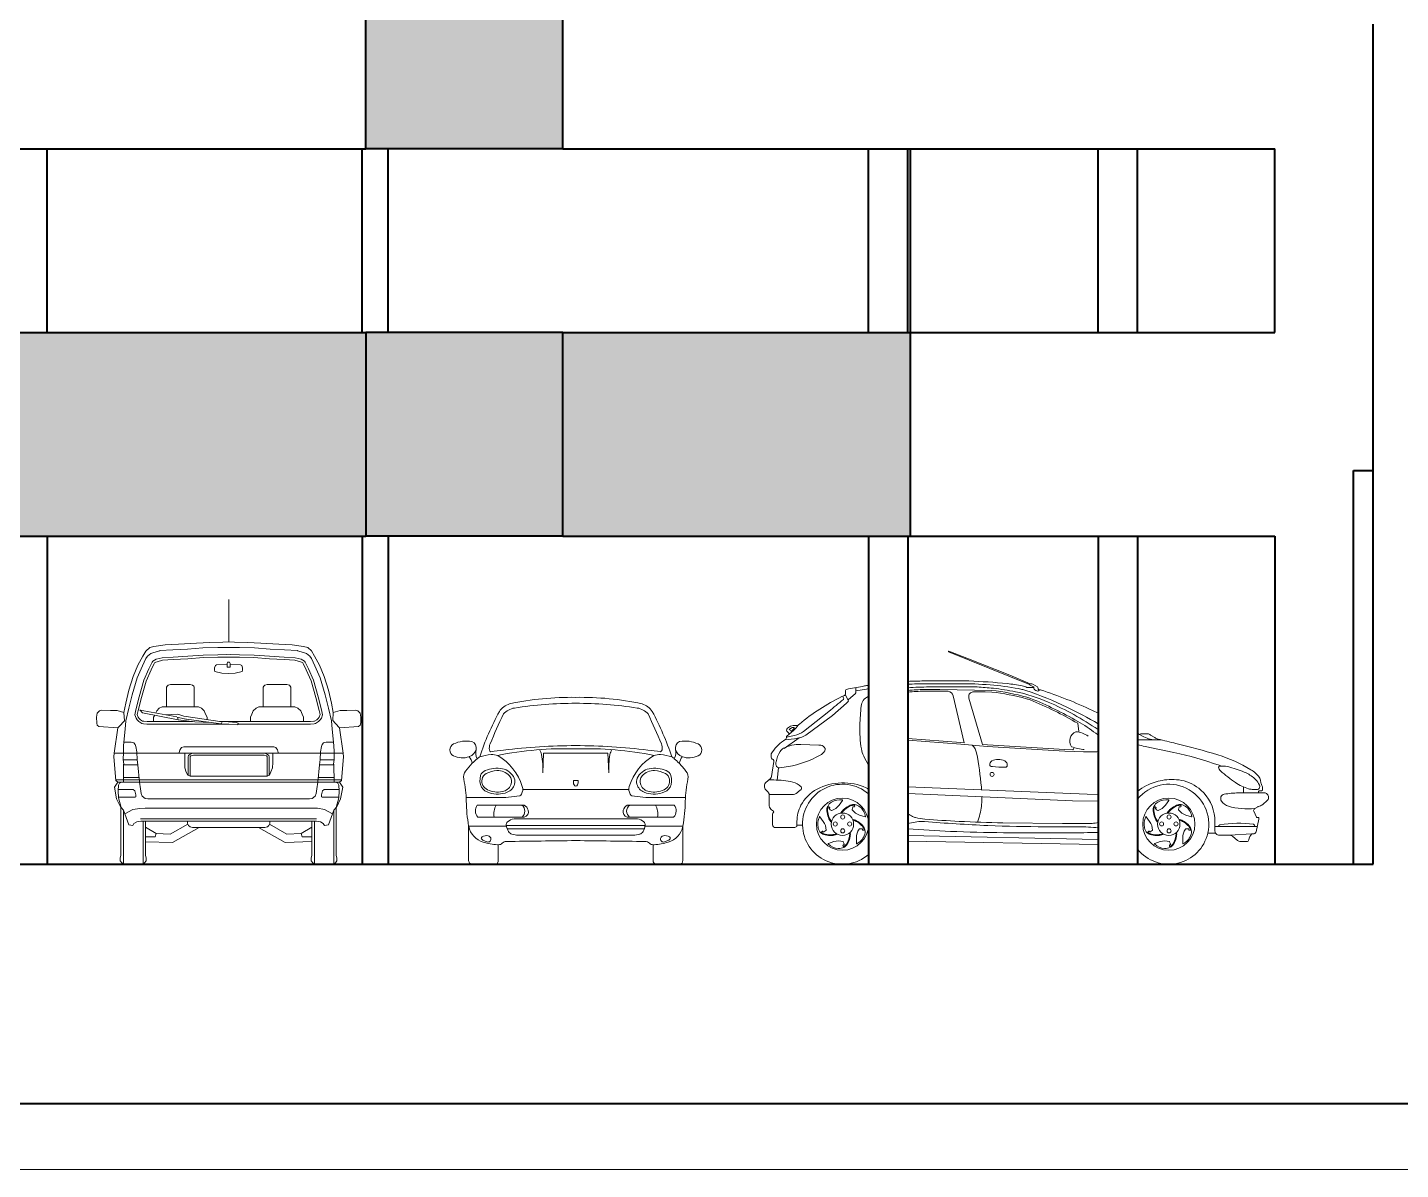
# Model space of a CAD drawing. Header units: millimetres. Extents: x 13204 to 24802, y 21209 to 40694.
# Drawn here: x 19219 to 20265, y 24804 to 25674 of the extents above; entities that cross this region are included whole.
import ezdxf

# ---------------------------------------------------------------- set-up
doc = ezdxf.new("R2010")
doc.units = ezdxf.units.MM
for name, color, linetype, lineweight in [('Layout', 6, 'Continuous', 15), ('Meia Parede', 11, 'Continuous', 40), ('Paredes', 1, 'Continuous', 40), ('PISO', 5, 'Continuous', 5), ('TEXTO', 4, 'Continuous', 5), ('Veiculos e pessoas', 245, 'Continuous', 0)]:
    doc.layers.add(name, color=color, linetype=linetype, lineweight=lineweight)

# ---------------------------------------------------------------- blocks, each defined once
blk = doc.blocks.new('Van_f')
at = {"layer": 'Veiculos e pessoas', "color": 8}
for p, q in [((1007, 1693), (1007, 2016)), ((349, 1152), (330, 1175)), ((332, 1173), (612, 1124)), ((623, 1101), (349, 1152)), ((619, 1143), (528, 1137)), ((616, 1120), (623, 1101)), ((665, 1129), (619, 1143)), ((684, 1105), (623, 1118)), ((674, 1105), (672, 1105)), ((873, 1079), (686, 1105)), ((968, 1068), (873, 1079)), ((956, 1084), (949, 1070)), ((165, 569), (280, 569)), ((1848, 569), (1734, 569)), ((166, 511), (294, 511)), ((188, 433), (186, 433)), ((204, 413), (188, 433)), ((1847, 511), (1719, 511)), ((1809, 413), (1825, 433)), ((1825, 433), (1827, 433)), ((246, 301), (204, 413)), ((373, 171), (373, 328)), ((1641, 172), (1641, 328)), ((1767, 301), (1809, 413)), ((276, 295), (246, 301)), ((730, 279), (781, 279)), ((1283, 279), (1233, 279)), ((1737, 295), (1767, 301))]:
    blk.add_line(p, q, dxfattribs=at)
at = {"layer": 'Veiculos e pessoas'}
blk.add_lwpolyline([(213, 2), (193, 11), (181, 27), (181, 45), (186, 68), (186, 433), (186, 433), (153, 499), (136, 587), (163, 624), (147, 637), (131, 819), (135, 845), (163, 1038), (17, 1050), (5, 1059), (1, 1075), (0, 1121), (4, 1150), (22, 1169), (38, 1173), (107, 1172), (157, 1170), (209, 1157), (222, 1226), (246, 1326), (279, 1429), (314, 1516), (353, 1585), (375, 1624), (405, 1650), (436, 1659), (523, 1672), (625, 1677), (762, 1684), (864, 1689), (962, 1692), (1007, 1693), (1051, 1692), (1149, 1689), (1252, 1684), (1388, 1677), (1490, 1672), (1577, 1659), (1609, 1650), (1638, 1625), (1661, 1585), (1699, 1516), (1734, 1429), (1767, 1326), (1791, 1226), (1804, 1157), (1856, 1170), (1907, 1172), (1975, 1174), (1991, 1169), (2009, 1150), (2013, 1121), (2013, 1076), (2008, 1059), (1996, 1050), (1850, 1038), (1878, 845), (1882, 819), (1867, 637), (1850, 624), (1877, 587), (1860, 499), (1828, 433), (1827, 433), (1827, 68), (1832, 45), (1832, 27), (1821, 11), (1801, 2), (1667, 2), (1647, 11), (1636, 27), (1636, 45), (1641, 68), (1641, 172), (1436, 165), (1233, 279), (1007, 279), (781, 279), (578, 165), (373, 171), (373, 68), (378, 45), (378, 27), (366, 11), (346, 2)], close=True, dxfattribs=at)
at = {"layer": 'Veiculos e pessoas', "color": 8}
for points in [[(204, 624), (205, 759), (207, 761), (202, 797), (204, 852), (204, 856), (206, 905), (218, 1028), (224, 1092), (245, 1188), (271, 1290), (309, 1421), (349, 1512), (376, 1567), (389, 1586), (414, 1604), (437, 1613), (482, 1626), (482, 1628), (580, 1633), (692, 1639), (810, 1648), (924, 1651), (1020, 1652)], [(1007, 1068), (384, 1068), (357, 1070), (357, 1070), (345, 1072), (322, 1086), (310, 1099), (301, 1113), (291, 1138), (299, 1175), (325, 1275), (361, 1402), (399, 1489), (423, 1538), (429, 1546), (442, 1555), (455, 1561), (500, 1573), (583, 1578), (695, 1584), (813, 1592), (925, 1595), (1020, 1597)], [(732, 1087), (385, 1087), (359, 1089), (351, 1090), (334, 1100), (325, 1111), (317, 1121), (310, 1140), (317, 1170), (343, 1271), (379, 1395), (416, 1481), (439, 1529), (442, 1533), (451, 1539), (461, 1543), (503, 1555), (584, 1559), (696, 1565), (814, 1574), (925, 1577), (1020, 1578)], [(1078, 1068), (1629, 1068), (1657, 1070), (1657, 1070), (1669, 1072), (1691, 1086), (1703, 1099), (1713, 1113), (1722, 1139), (1714, 1175), (1688, 1276), (1652, 1402), (1614, 1489), (1590, 1539), (1584, 1546), (1572, 1555), (1558, 1561), (1513, 1573), (1430, 1578), (1318, 1584), (1200, 1592), (1088, 1595), (993, 1597)], [(1007, 1087), (1629, 1087), (1655, 1089), (1662, 1090), (1679, 1100), (1689, 1111), (1696, 1121), (1703, 1140), (1696, 1170), (1670, 1271), (1635, 1396), (1597, 1481), (1574, 1529), (1571, 1533), (1562, 1539), (1553, 1543), (1510, 1555), (1429, 1559), (1317, 1565), (1199, 1574), (1088, 1577), (993, 1578)], [(1810, 624), (1809, 759), (1806, 761), (1811, 797), (1810, 852), (1810, 857), (1808, 905), (1796, 1028), (1790, 1092), (1768, 1188), (1742, 1290), (1704, 1421), (1664, 1512), (1638, 1567), (1624, 1586), (1599, 1604), (1576, 1614), (1531, 1626), (1531, 1628), (1433, 1633), (1322, 1639), (1203, 1648), (1089, 1651), (994, 1652)], [(994, 1521), (915, 1518), (915, 1518), (906, 1514), (899, 1495), (899, 1495), (899, 1476), (899, 1478), (901, 1467), (955, 1455), (955, 1455), (1006, 1452)], [(1006, 1502), (994, 1502), (994, 1530), (999, 1539), (1006, 1540)], [(1006, 1502), (1017, 1502), (1017, 1530), (1013, 1539), (1006, 1540)], [(1017, 1521), (1096, 1518), (1096, 1518), (1106, 1514), (1112, 1495), (1112, 1495), (1112, 1476), (1112, 1478), (1110, 1467), (1056, 1455), (1056, 1455), (1006, 1452)], [(533, 1348), (537, 1357), (545, 1364), (563, 1370)], [(714, 1370), (563, 1370)], [(744, 1348), (740, 1357), (732, 1364), (714, 1370)], [(1269, 1348), (1274, 1357), (1281, 1364), (1299, 1370)], [(1299, 1370), (1451, 1370)], [(1481, 1348), (1476, 1357), (1469, 1364), (1451, 1370)], [(533, 1198), (533, 1348)], [(744, 1198), (744, 1348)], [(1269, 1198), (1269, 1348)], [(1481, 1198), (1481, 1348)], [(209, 1157), (212, 1093), (192, 1073), (192, 1070), (163, 1038)], [(451, 1152), (458, 1169), (478, 1188), (501, 1198)], [(776, 1198), (501, 1198)], [(842, 1121), (830, 1142), (819, 1169), (799, 1188), (776, 1198)], [(1172, 1121), (1183, 1142), (1194, 1169), (1215, 1188), (1237, 1198)], [(1237, 1198), (1512, 1198)], [(1578, 1121), (1566, 1142), (1556, 1169), (1535, 1188), (1512, 1198)], [(1804, 1157), (1801, 1094), (1821, 1073), (1821, 1071), (1850, 1038)], [(435, 1121), (443, 1135)], [(435, 1121), (435, 1087)], [(623, 1101), (749, 1084), (873, 1079)], [(665, 1129), (956, 1084), (977, 1088), (1063, 1080)], [(842, 1121), (842, 1101)], [(1007, 1087), (936, 1087)], [(968, 1068), (1077, 1062), (1079, 1074), (1063, 1080)], [(1172, 1121), (1172, 1087)], [(1578, 1121), (1578, 1087)], [(135, 845), (1007, 845)], [(208, 929), (264, 930), (285, 924), (294, 912), (299, 897), (306, 856), (309, 796), (314, 757), (327, 624), (335, 574), (340, 539), (347, 519), (370, 501), (391, 499), (415, 497), (1007, 497)], [(664, 894), (648, 889), (641, 882), (634, 870), (630, 852), (630, 845)], [(664, 894), (1007, 894)], [(714, 671), (696, 678), (684, 702), (672, 734), (672, 775), (672, 845)], [(731, 845), (710, 837), (701, 828), (701, 828), (699, 817), (699, 677)], [(1805, 929), (1749, 930), (1729, 924), (1719, 912), (1715, 897), (1707, 856), (1704, 797), (1699, 758), (1686, 624), (1678, 574), (1674, 539), (1667, 519), (1644, 501), (1623, 499), (1598, 497), (1007, 497)], [(1350, 894), (1007, 894)], [(1878, 845), (1007, 845)], [(1282, 845), (1303, 837), (1312, 828), (1312, 828), (1315, 817), (1315, 677)], [(1299, 671), (1318, 678), (1329, 703), (1341, 734), (1342, 775), (1342, 845)], [(1350, 894), (1366, 889), (1372, 882), (1379, 871), (1384, 852), (1384, 845)], [(202, 796), (309, 796)], [(205, 757), (314, 757)], [(738, 832), (718, 825), (714, 821), (712, 815), (712, 672)], [(738, 832), (1007, 832)], [(1276, 832), (1007, 832)], [(1276, 832), (1296, 825), (1300, 821), (1301, 815), (1301, 672)], [(1809, 757), (1699, 757)], [(1811, 796), (1704, 796)], [(146, 642), (1007, 642)], [(204, 660), (324, 660)], [(714, 671), (1007, 671)], [(1299, 671), (1007, 671)], [(1867, 642), (1007, 642)], [(1810, 660), (1690, 660)], [(163, 624), (1007, 624)], [(188, 433), (167, 505), (164, 558), (168, 601), (174, 617), (191, 624)], [(280, 569), (292, 559), (298, 528), (299, 514), (294, 511)], [(1850, 624), (1007, 624)], [(1734, 569), (1722, 559), (1715, 528), (1715, 514), (1719, 511)], [(1825, 433), (1847, 505), (1849, 558), (1845, 601), (1839, 617), (1823, 624)], [(215, 384), (276, 417), (329, 425), (371, 426), (1007, 426)], [(1799, 384), (1737, 417), (1684, 426), (1642, 426), (1007, 426)], [(205, 5), (205, 410)], [(276, 295), (285, 311), (308, 323), (338, 328), (372, 328), (1007, 328)], [(336, 346), (372, 347), (1007, 347)], [(354, 5), (354, 328)], [(730, 279), (712, 284), (700, 295), (693, 311), (693, 328)], [(1677, 346), (1642, 347), (1007, 347)], [(1737, 295), (1728, 311), (1706, 323), (1676, 328), (1642, 328), (1007, 328)], [(1283, 279), (1302, 284), (1313, 295), (1320, 311), (1320, 328)], [(1660, 5), (1660, 328)], [(1808, 5), (1808, 410)], [(696, 305), (562, 230), (455, 233), (446, 208), (373, 208)], [(455, 233), (373, 282)], [(1317, 305), (1451, 230), (1559, 233), (1568, 208), (1641, 208)], [(1559, 233), (1641, 283)]]:
    blk.add_lwpolyline(points, dxfattribs=at)
blk = doc.blocks.new('Porsche_f')
at = {"layer": 'Veiculos e pessoas', "color": 8}
blk.add_line((556, 570), (1365, 570), dxfattribs=at)
at = {"layer": 'Veiculos e pessoas'}
blk.add_lwpolyline([(960, 180, 0.000557), (432, 173, 0.183716), (400, 160, -0.171744), (370, 148), (370, 18), (358, 0), (171, 0), (150, 9), (144, 29), (144, 291, -0.042839), (126, 480, 0.052298), (106, 649, -0.194835), (121, 709, -0.040834), (172, 770, 0.092535), (148, 819, -0.20081), (28, 826, -0.630085), (29, 916, -0.153001), (169, 935, -0.391104), (200, 873, 0.179826), (209, 803, -0.012315), (228, 818, -0.043421), (378, 1164, -0.178274), (456, 1222, -0.056897), (960, 1271, -0.056897), (1465, 1222, -0.178274), (1543, 1164, -0.043421), (1692, 818, -0.012315), (1711, 803, 0.179826), (1721, 873, -0.391104), (1752, 935, -0.153001), (1892, 916, -0.630085), (1893, 826, -0.20081), (1772, 819, 0.092535), (1748, 770, -0.040834), (1800, 709, -0.194835), (1815, 649, 0.052298), (1795, 480, -0.042839), (1776, 291), (1776, 29), (1771, 9), (1750, 0), (1563, 0), (1551, 18), (1551, 148, -0.171744), (1521, 160, 0.183716), (1488, 173, 0.000557)], format="xyb", close=True, dxfattribs=at)
at = {"layer": 'Veiculos e pessoas', "color": 8}
for points in [[(960, 1226, 0.038025), (493, 1190, 0.16873), (409, 1145, 0.011179), (308, 917, 0.142163), (302, 871, 0.273169), (314, 857, -0.004302), (410, 869, -0.028578), (960, 904, -0.028578), (1510, 869, -0.004302), (1607, 857, 0.273169), (1618, 871, 0.142163), (1613, 917, 0.011179), (1512, 1145, 0.16873), (1428, 1190, 0.038025)], [(401, 727, 0.143065), (271, 714, 0.229597), (235, 675, 0.175365), (241, 586, 0.174928), (302, 545, 0.185477), (438, 548, 0.227747), (494, 610, 0.171948), (492, 655, 0.246382)], [(454, 674, 0.237019), (360, 713, 0.100227), (278, 690, 0.233075), (246, 648, 0.340141), (287, 567, 0.159435), (401, 553, 0.246078), (466, 604, 0.305869)], [(960, 637), (978, 637), (978, 620, -0.29829), (960, 594, -0.29829), (942, 620), (942, 637)], [(1520, 727, -0.143065), (1650, 714, -0.229597), (1685, 675, -0.175365), (1680, 586, -0.174928), (1619, 545, -0.185477), (1482, 548, -0.227747), (1426, 610, -0.171948), (1429, 655, -0.246382)], [(1467, 674, -0.237019), (1561, 713, -0.100227), (1643, 690, -0.233075), (1674, 648, -0.340141), (1633, 567, -0.159435), (1520, 553, -0.246078), (1455, 604, -0.305869)], [(210, 450, 0.377819), (215, 359), (568, 359, 0.411926), (598, 411, 0.203963), (568, 450)], [(1352, 450), (1711, 450, -0.377819), (1706, 359), (1353, 359, -0.411926), (1322, 411, -0.203963)], [(271, 175, 0.012503), (289, 169, 0.689365), (308, 207, 0.149911), (293, 216, 0.188448), (246, 209, 0.567984), (246, 188, 0.04969)], [(1650, 175, -0.012503), (1631, 169, -0.689365), (1612, 207, -0.149911), (1628, 216, -0.188448), (1674, 209, -0.567984), (1675, 188, -0.04969)]]:
    blk.add_lwpolyline(points, format="xyb", close=True, dxfattribs=at)
for points in [[(148, 819, 0.003312), (150, 820, 0.237546), (200, 873, 0.237546)], [(1558, 829, 0.055904), (960, 879, 0.055904), (363, 829, 0.055904)], [(685, 873, -0.104464), (700, 835, -0.053048), (709, 695), (715, 847), (960, 847), (1205, 847), (1212, 695, -0.053048), (1221, 835, -0.104464), (1236, 873)], [(1772, 819, -0.003312), (1770, 820, -0.237546), (1721, 873, -0.237546)], [(125, 508), (362, 508, 0.056507), (533, 522, 0.154981), (546, 534, 0.209996), (553, 593, 0.187846), (366, 827, 0.115584), (315, 835, 0.05473), (228, 818, 0.05473)], [(172, 770, -0.025259), (209, 803, -0.043421)], [(1796, 508), (1558, 508, -0.056507), (1388, 522, -0.154981), (1375, 534, -0.209996), (1368, 593, -0.187846), (1555, 827, -0.115584), (1606, 835, -0.05473), (1692, 818, -0.05473)], [(1748, 770, 0.025259), (1711, 803, 0.043421)], [(353, 450, 0.179988), (338, 359, 0.179988)], [(551, 359, 0.207734), (572, 404, 0.269599), (548, 450, 0.269599)], [(1373, 450, 0.269599), (1348, 404, 0.207734), (1370, 359)], [(1583, 359, 0.179988), (1567, 450, 0.179988)], [(1473, 249, 0.112106), (1489, 297, 0.244044), (1479, 323, 0.14801), (1431, 345), (490, 345, 0.14801), (441, 323, 0.244044), (431, 297, 0.112106), (448, 249, 0.179676), (474, 229, 0.086464), (522, 222), (1399, 222, 0.086464), (1447, 229)], [(370, 148, -0.034609), (363, 148, -0.047661), (255, 168, -0.284063), (145, 289, -0.00054), (144, 291, 0.052298)], [(1551, 148, 0.034609), (1558, 148, 0.047661), (1665, 168, 0.284063), (1776, 289, 0.00054), (1776, 291, -0.052298)]]:
    blk.add_lwpolyline(points, format="xyb", dxfattribs=at)
for points in [[(432, 291), (144, 291)], [(1489, 295), (432, 295)], [(1483, 269), (438, 269)], [(1489, 291), (1776, 291)]]:
    blk.add_lwpolyline(points, dxfattribs=at)
blk.add_arc((1433, 274), 47.3, 287.5384, 328.2824, dxfattribs=at)

msp = doc.modelspace()

# ---------------------------------------------------------------- hatches: boundary and pattern name
at = {"layer": 'PISO'}
h = msp.add_hatch(dxfattribs=at)
h.set_pattern_fill('DOTS', color=256, scale=3, style=0)
h.set_pattern_definition([(0, (17758.4844, 25286.5585), (2.38125, 4.7625), [0, -4.7625])])
h.paths.add_polyline_path([(18916.94, 25286.56), (18916.94, 25441.56), (18468.48, 25441.56), (18468.48, 25286.56)])
h.paths.add_polyline_path([(18916.94, 25581.56), (18916.94, 25676.56), (18468.48, 25676.56), (18468.48, 25581.56)])
h.paths.add_polyline_path([(17758.48, 25581.56), (17908.48, 25581.56), (17908.48, 26761.56), (17758.48, 26761.56)])
h.paths.add_polyline_path([(17803.48, 25784.56), (17803.48, 25834.56), (17863.48, 25834.56), (17863.48, 25784.56)], flags=16)
h.paths.add_polyline_path([(17803.48, 25784.56), (17803.48, 25812.06), (17806.98, 25812.06, -1), (17806.98, 25807.06), (17804.48, 25807.06), (17804.48, 25785.56), (17862.48, 25785.56), (17862.48, 25807.06), (17859.98, 25807.06, -1), (17859.98, 25812.06), (17862.48, 25812.06), (17862.48, 25833.56), (17855.27, 25833.56), (17855.27, 25831.06, -1), (17850.27, 25831.06), (17850.27, 25833.56), (17819.48, 25833.56), (17819.48, 25834.56), (17863.48, 25834.56), (17863.48, 25784.56)], flags=16)
h.paths.add_polyline_path([(17807.33, 25809.56, -8.5030703), (17807.63, 25809.56, -4.3930422)], flags=0)
h.paths.add_polyline_path([(17860.33, 25809.56, -8.5030703), (17860.63, 25809.56, -4.3930422)], flags=0)
h.paths.add_polyline_path([(17803.48, 25834.56), (17803.48, 25833.56), (17804.48, 25833.56), (17804.48, 25830.7)], flags=0)
h.paths.add_polyline_path([(17853.12, 25831.06, -8.5030703), (17853.42, 25831.06, -4.3930422)], flags=0)
h.paths.add_polyline_path([(17803.48, 26079.56), (17803.48, 26129.56), (17863.48, 26129.56), (17863.48, 26079.56)], flags=16)
h.paths.add_polyline_path([(17803.48, 26079.56), (17803.48, 26107.06), (17806.98, 26107.06, -1), (17806.98, 26102.06), (17804.48, 26102.06), (17804.48, 26080.56), (17862.48, 26080.56), (17862.48, 26102.06), (17859.98, 26102.06, -1), (17859.98, 26107.06), (17862.48, 26107.06), (17862.48, 26128.56), (17855.27, 26128.56), (17855.27, 26126.06, -1), (17850.27, 26126.06), (17850.27, 26128.56), (17819.48, 26128.56), (17819.48, 26129.56), (17863.48, 26129.56), (17863.48, 26079.56)], flags=16)
h.paths.add_polyline_path([(17807.33, 26104.56, -8.5030703), (17807.63, 26104.56, -4.3930422)], flags=0)
h.paths.add_polyline_path([(17860.33, 26104.56, -8.5030703), (17860.63, 26104.56, -4.3930422)], flags=0)
h.paths.add_polyline_path([(17804.48, 26125.7), (17803.48, 26125.7), (17803.48, 26129.56), (17804.48, 26129.56)], flags=0)
h.paths.add_polyline_path([(17853.12, 26126.06, -8.5030703), (17853.42, 26126.06, -4.3930422)], flags=0)
h.paths.add_polyline_path([(17803.48, 26374.56), (17803.48, 26424.56), (17863.48, 26424.56), (17863.48, 26374.56)], flags=16)
h.paths.add_polyline_path([(17803.48, 26374.56), (17803.48, 26402.06), (17806.98, 26402.06, -1), (17806.98, 26397.06), (17804.48, 26397.06), (17804.48, 26375.56), (17862.48, 26375.56), (17862.48, 26397.06), (17859.98, 26397.06, -1), (17859.98, 26402.06), (17862.48, 26402.06), (17862.48, 26423.56), (17855.27, 26423.56), (17855.27, 26421.06, -1), (17850.27, 26421.06), (17850.27, 26423.56), (17819.48, 26423.56), (17819.48, 26424.56), (17863.48, 26424.56), (17863.48, 26374.56)], flags=16)
h.paths.add_polyline_path([(17807.33, 26399.56, -8.5030703), (17807.63, 26399.56, -4.3930422)], flags=0)
h.paths.add_polyline_path([(17860.33, 26399.56, -8.5030703), (17860.63, 26399.56, -4.3930422)], flags=0)
h.paths.add_polyline_path([(17804.48, 26420.7), (17803.48, 26420.7), (17803.48, 26424.56), (17804.48, 26424.56)], flags=0)
h.paths.add_polyline_path([(17853.12, 26421.06, -8.5030703), (17853.42, 26421.06, -4.3930422)], flags=0)
h.paths.add_polyline_path([(17803.48, 26669.56), (17803.48, 26719.56), (17863.48, 26719.56), (17863.48, 26669.56)], flags=16)
h.paths.add_polyline_path([(17806.98, 26697.06, -1), (17806.98, 26692.06), (17804.48, 26692.06), (17804.48, 26670.56), (17862.48, 26670.56), (17862.48, 26692.06), (17859.98, 26692.06, -1), (17859.98, 26697.06), (17862.48, 26697.06), (17862.48, 26718.56), (17855.27, 26718.56), (17855.27, 26716.06, -1), (17850.27, 26716.06), (17850.27, 26718.56), (17819.48, 26718.56), (17863.48, 26719.56), (17862.48, 26719.56), (17862.48, 26670.56), (17863.48, 26669.56), (17863.48, 26670.56), (17804.48, 26670.56), (17803.48, 26669.56), (17804.48, 26669.56), (17804.48, 26697.06)], flags=16)
h.paths.add_polyline_path([(17807.33, 26694.56, -8.5030703), (17807.63, 26694.56, -4.3930422)], flags=0)
h.paths.add_polyline_path([(17860.33, 26694.56, -8.5030703), (17860.63, 26694.56, -4.3930422)], flags=0)
h.paths.add_polyline_path([(17804.48, 26715.7), (17803.48, 26715.7), (17803.48, 26719.56), (17804.48, 26719.56)], flags=0)
h.paths.add_polyline_path([(17853.12, 26716.06, -8.5030703), (17853.42, 26716.06, -4.3930422)], flags=0)
h.paths.add_polyline_path([(19476.94, 25581.56), (19626.94, 25581.56), (19626.94, 26761.56), (19476.94, 26761.56)])
h.paths.add_polyline_path([(19521.94, 25784.56), (19521.94, 25834.56), (19581.94, 25834.56), (19581.94, 25784.56)], flags=16)
h.paths.add_polyline_path([(19521.94, 25784.56), (19521.94, 25834.56), (19565.94, 25834.56), (19565.94, 25833.56), (19535.15, 25833.56), (19535.15, 25831.06, -1), (19530.15, 25831.06), (19530.15, 25833.56), (19522.94, 25833.56), (19522.94, 25812.06), (19525.44, 25812.06, -1), (19525.44, 25807.06), (19522.94, 25807.06), (19522.94, 25785.56), (19580.94, 25785.56), (19580.94, 25807.06), (19578.44, 25807.06, -1), (19578.44, 25812.06), (19581.94, 25812.06), (19581.94, 25784.56)], flags=16)
h.paths.add_polyline_path([(19525.78, 25809.56, -8.5030703), (19526.08, 25809.56, -4.3930422)], flags=0)
h.paths.add_polyline_path([(19578.78, 25809.56, -8.5030703), (19579.08, 25809.56, -4.3930422)], flags=0)
h.paths.add_polyline_path([(19533, 25831.06, -8.5030703), (19533.3, 25831.06, -4.3930422)], flags=0)
h.paths.add_polyline_path([(19581.94, 25833.56), (19580.94, 25833.56), (19580.94, 25830.7), (19581.94, 25830.7)], flags=0)
h.paths.add_polyline_path([(19521.94, 26079.56), (19521.94, 26129.56), (19581.94, 26129.56), (19581.94, 26079.56)], flags=16)
h.paths.add_polyline_path([(19521.94, 26079.56), (19521.94, 26129.56), (19565.94, 26129.56), (19565.94, 26128.56), (19535.15, 26128.56), (19535.15, 26126.06, -1), (19530.15, 26126.06), (19530.15, 26128.56), (19522.94, 26128.56), (19522.94, 26107.06), (19525.44, 26107.06, -1), (19525.44, 26102.06), (19522.94, 26102.06), (19522.94, 26080.56), (19580.94, 26080.56), (19580.94, 26102.06), (19578.44, 26102.06, -1), (19578.44, 26107.06), (19581.94, 26107.06), (19581.94, 26079.56)], flags=16)
h.paths.add_polyline_path([(19525.78, 26104.56, -8.5030703), (19526.08, 26104.56, -4.3930422)], flags=0)
h.paths.add_polyline_path([(19578.78, 26104.56, -8.5030703), (19579.08, 26104.56, -4.3930422)], flags=0)
h.paths.add_polyline_path([(19533, 26126.06, -8.5030703), (19533.3, 26126.06, -4.3930422)], flags=0)
h.paths.add_polyline_path([(19581.94, 26128.56), (19580.94, 26128.56), (19580.94, 26125.7), (19581.94, 26125.7)], flags=0)
h.paths.add_polyline_path([(19521.94, 26374.56), (19521.94, 26424.56), (19581.94, 26424.56), (19581.94, 26374.56)], flags=16)
h.paths.add_polyline_path([(19521.94, 26374.56), (19521.94, 26424.56), (19565.94, 26424.56), (19565.94, 26423.56), (19535.15, 26423.56), (19535.15, 26421.06, -1), (19530.15, 26421.06), (19530.15, 26423.56), (19522.94, 26423.56), (19522.94, 26402.06), (19525.44, 26402.06, -1), (19525.44, 26397.06), (19522.94, 26397.06), (19522.94, 26375.56), (19580.94, 26375.56), (19580.94, 26397.06), (19578.44, 26397.06, -1), (19578.44, 26402.06), (19581.94, 26402.06), (19581.94, 26374.56)], flags=16)
h.paths.add_polyline_path([(19525.78, 26399.56, -8.5030703), (19526.08, 26399.56, -4.3930422)], flags=0)
h.paths.add_polyline_path([(19578.78, 26399.56, -8.5030703), (19579.08, 26399.56, -4.3930422)], flags=0)
h.paths.add_polyline_path([(19533, 26421.06, -8.5030703), (19533.3, 26421.06, -4.3930422)], flags=0)
h.paths.add_polyline_path([(19581.94, 26423.56), (19580.94, 26423.56), (19580.94, 26420.7), (19581.94, 26420.7)], flags=0)
h.paths.add_polyline_path([(19521.94, 26669.56), (19521.94, 26719.56), (19581.94, 26719.56), (19581.94, 26669.56)], flags=16)
h.paths.add_polyline_path([(19521.94, 26669.56), (19521.94, 26719.56), (19565.94, 26719.56), (19565.94, 26718.56), (19535.15, 26718.56), (19535.15, 26716.06, -1), (19530.15, 26716.06), (19530.15, 26718.56), (19522.94, 26718.56), (19522.94, 26697.06), (19525.44, 26697.06, -1), (19525.44, 26692.06), (19522.94, 26692.06), (19522.94, 26670.56), (19580.94, 26670.56), (19580.94, 26692.06), (19578.44, 26692.06, -1), (19578.44, 26697.06), (19581.94, 26697.06), (19581.94, 26669.56)], flags=16)
h.paths.add_polyline_path([(19525.78, 26694.56, -8.5030703), (19526.08, 26694.56, -4.3930422)], flags=0)
h.paths.add_polyline_path([(19578.78, 26694.56, -8.5030703), (19579.08, 26694.56, -4.3930422)], flags=0)
h.paths.add_polyline_path([(19533, 26716.06, -8.5030703), (19533.3, 26716.06, -4.3930422)], flags=0)
h.paths.add_polyline_path([(19581.94, 26718.56), (19580.94, 26718.56), (19580.94, 26715.7), (19581.94, 26715.7)], flags=0)
h = msp.add_hatch(dxfattribs=at)
h.set_pattern_fill('AR-SAND', color=256, scale=0.25, style=0)
h.set_pattern_definition([(37.5, (17908.484, 25286.558), (-0.40001, 12.23533), [0, -9.652, 0, -10.795, 0, -10.31875]), (7.5, (17908.484, 25286.558), (11.23808, 17.92063), [0, -5.207, 0, -8.6995, 0, -3.33375]), (327.5, (17900.674, 25286.558), (19.77481, 0.03593), [0, -3.175, 0, -11.43, 0, -14.9225]), (317.5, (17900.674, 25286.558), (19.08891, 5.57323), [0, -1.5875, 0, -7.493, 0, -8.5725])])
h.paths.add_polyline_path([(19626.94, 25441.56), (19626.94, 25286.56), (19891.94, 25286.56), (19891.94, 25441.56)])
h.paths.add_polyline_path([(19626.94, 25441.56), (19476.94, 25441.56), (19476.94, 25286.56), (19626.94, 25286.56)])
h.paths.add_polyline_path([(18916.94, 25441.56), (18916.94, 25286.56), (19476.94, 25286.56), (19476.94, 25441.56)])
h.paths.add_polyline_path([(18468.48, 25286.56), (18468.48, 25441.56), (17908.48, 25441.56), (17908.48, 25286.56)])

# ---------------------------------------------------------------- linework, layer by layer
at = {"layer": 'Meia Parede'}
for p, q in [((20244.48, 25336.56), (20244.48, 25676.56)), ((18916.94, 25581.56), (19476.94, 25581.56)), ((19233.98, 25441.56), (19233.98, 25581.56)), ((19473.98, 25441.56), (19473.98, 25581.56)), ((19493.98, 25441.56), (19493.98, 25581.56)), ((19626.94, 25581.56), (20169.48, 25581.56)), ((19859.98, 25441.56), (19859.98, 25581.56)), ((19889.98, 25441.56), (19889.98, 25581.56)), ((19891.94, 25286.56), (19891.94, 25581.56)), ((20034.98, 25441.56), (20034.98, 25581.56)), ((20064.98, 25441.56), (20064.98, 25581.56)), ((20169.48, 25441.56), (20169.48, 25581.56)), ((18916.94, 25441.56), (19476.94, 25441.56)), ((19626.94, 25441.56), (20169.48, 25441.56)), ((18916.94, 25286.56), (19476.94, 25286.56)), ((19233.98, 25286.56), (19233.98, 25036.56)), ((19473.98, 25286.56), (19473.98, 25036.56)), ((19493.98, 25286.56), (19493.98, 25036.56)), ((19626.94, 25286.56), (20169.48, 25286.56)), ((19859.98, 25286.56), (19859.98, 25036.56)), ((19889.98, 25286.56), (19889.98, 25036.56)), ((20034.98, 25286.56), (20034.98, 25036.56)), ((20064.98, 25286.56), (20064.98, 25036.56)), ((20169.48, 25286.56), (20169.48, 25036.56))]:
    msp.add_line(p, q, dxfattribs=at)
at = {"layer": 'Paredes'}
for p, q in [((19476.94, 25581.56), (19476.94, 26916.56)), ((19626.94, 25581.56), (19626.94, 26916.56)), ((19626.94, 25581.56), (19476.94, 25581.56)), ((19476.94, 25441.56), (19476.94, 25286.56)), ((19626.94, 25441.56), (19476.94, 25441.56)), ((19626.94, 25286.56), (19626.94, 25441.56)), ((20229.48, 25036.56), (20229.48, 25336.56)), ((20229.48, 25336.56), (20244.48, 25336.56)), ((20244.48, 25036.56), (20244.48, 25336.56)), ((19626.94, 25286.56), (19476.94, 25286.56)), ((17308.48, 25036.56), (20244.48, 25036.56)), ((21256.85, 24853.96), (14671.18, 24853.96))]:
    msp.add_line(p, q, dxfattribs=at)
at = {"layer": 'TEXTO'}
msp.add_line((21305.52, 24803.98), (14622.5, 24803.98), dxfattribs=at)
at = {"layer": 'Veiculos e pessoas'}
for points in [[(20034.98, 25151.64), (20030.7, 25153.65, 0.030696), (19990.89, 25169.43), (19989.98, 25169.47, -0.2297451), (19989.2, 25169.98), (19989.2, 25170.54, 0.2165145), (19988.64, 25171.76), (19985.22, 25173.63, 0.1246056), (19983.52, 25174.07), (19983.18, 25174.07), (19967.51, 25180.55), (19936.12, 25192.99), (19921.19, 25198.91, 0.9517964), (19920.95, 25198.32), (19982.5, 25173.51, 0.3919546), (19982.6, 25173.18), (19985.76, 25171.68, -0.4460216), (19985.9, 25171.22, 0.0758075), (19985.85, 25171.09), (19981.55, 25171.09, -0.1107471), (19980.66, 25171.29, 0.0624705), (19977.09, 25172.46, 0.0227747), (19965.53, 25174.16, 0.0164311), (19936.42, 25176.14), (19902.1, 25176.14, 0.0108755), (19889.98, 25175.87, 0.0108755)], [(19859.98, 25172.84, 0.0030237), (19856.92, 25172.33, 0.0027661), (19844.57, 25170.11, 0.1637848), (19842.26, 25168.83), (19842.26, 25166.2, -0.2486758), (19841.71, 25165.16), (19839.53, 25164.2, 0.0611691), (19807.22, 25143.33, 0.0385593), (19806.4, 25142.47, -0.1740593), (19805.94, 25142.19), (19802.41, 25142.19, 0.1108136), (19800.45, 25141.76), (19798.08, 25140.11, 0.5222663), (19798.08, 25137.35), (19798.85, 25136.73, -0.4805747), (19798.85, 25135.21, 0.0559676), (19797.47, 25133.82), (19797.34, 25132.83, -0.1772736), (19796.82, 25131.81), (19795.02, 25130.66, 0.0913723), (19785.82, 25120.73), (19785.84, 25118.19, 0.1849488), (19786.43, 25116.7), (19787.13, 25116.23, -0.3001264), (19787.73, 25114.8), (19786.11, 25103.46, -0.1824285), (19785.16, 25101.74), (19781.47, 25098.46, 0.1681038), (19780.61, 25096.92, 0.1766431), (19781.16, 25093.73), (19783.35, 25091.49, -0.0911066), (19784.17, 25090.28), (19784.17, 25081.09, 0.1906559), (19784.93, 25079.15, 0.0586838), (19787.4, 25077.08, -0.5385669), (19787.4, 25075.92, 0.2491424), (19786.82, 25074.85), (19786.82, 25071.3), (19786.82, 25066.61, 0.4142136), (19789, 25064.44), (19803.02, 25064.44, 0.1870032), (19805.39, 25065.36), (19805.39, 25066.31), (19809.61, 25066.31, 0.6335619), (19859.98, 25043.96)], [(20064.98, 25047.97, 0.6264594), (20118.45, 25060.17), (20124.38, 25060.17, 0.2120765), (20126.67, 25058.65), (20134.97, 25058.65, -0.1483145), (20137.18, 25057.98), (20141.04, 25054.74, 0.1668998), (20143.51, 25053.8), (20148.01, 25053.8, 0.3581146), (20149.79, 25055.26, -0.1345797), (20151.95, 25059.61), (20153.68, 25059.81, 0.2882262), (20155.31, 25061.13), (20157.41, 25071, 0.1761796), (20157.25, 25072.15, 0.193344), (20157.18, 25072.21), (20156.07, 25072.21, -0.2190348), (20155.54, 25072.45), (20153.52, 25076.85, -0.3920963), (20154.2, 25078.91), (20156.54, 25080.35, -0.0814081), (20157.18, 25080.61, 0.0909226), (20160.15, 25081.9), (20164.06, 25085.42, 0.1639862), (20164.67, 25086.5), (20164.67, 25088.15, 0.2241172), (20164.12, 25089.31), (20163.19, 25090.41, 0.0976679), (20162.15, 25090.87), (20156.99, 25090.87), (20156.99, 25091.73, -0.4142136), (20157.83, 25092.56), (20159.51, 25092.56, 0.3711216), (20160.28, 25093.44, 0.1217735), (20159.36, 25097.33, -0.1174667), (20158.74, 25099.85, 0.1653576), (20157.69, 25102.87, 0.0905895), (20151.33, 25108.53, 0.0621834), (20126, 25119.91, 0.0168168), (20094.18, 25128.53, -0.0074139), (20080.6, 25131.94, -0.0630258), (20078.07, 25132.97), (20074.91, 25134.99, 0.0806491), (20072.61, 25135.98), (20068.54, 25135.98, 0.1145695), (20066.45, 25135.5), (20064.98, 25136.35)]]:
    msp.add_lwpolyline(points, format="xyb", dxfattribs=at)
at = {"layer": 'Veiculos e pessoas', "color": 8}
for points in [[(19796.24, 25131.44), (19803.54, 25132.19, 0.0968395), (19812.24, 25134.83), (19832.38, 25149.87), (19843.19, 25159.34, 0.0391009), (19844.28, 25160.24, 0.3288452), (19844.49, 25161.64), (19842.18, 25165.76)], [(19844.44, 25161.72), (19849.88, 25166.62, 0.1328152), (19850.22, 25167.15), (19850.22, 25171.14)], [(19859.98, 25170.31, 0.0016695), (19858.34, 25170.02), (19850.22, 25168.55)], [(20034.98, 25143.57, 0.0188417), (20011.11, 25156.26, 0.0319869), (19979.85, 25168.99, 0.0314428), (19976.87, 25169.78, 0.0259186), (19955.45, 25172.92, 0.0233874), (19932.11, 25174.01), (19903.27, 25174.01, 0.0133105), (19889.98, 25173.68, 0.0133105)], [(19889.98, 25170.93, -0.0207239), (19906.04, 25171.59), (19942.59, 25171.59, -0.0102831), (19955.06, 25170.55, -0.0244016), (19971.87, 25167.97, -0.0517982), (19996.82, 25160.12, -0.0478999), (20034.98, 25139.06)], [(20034.98, 25134.78, 0.0192587), (20033.15, 25136.28, 0.0313175), (20019.4, 25145.37, 0.0345578), (19983.47, 25162.85, 0.0289467), (19980.62, 25163.81, 0.0384189), (19953.9, 25168.98), (19914.22, 25169.61), (19902.42, 25169.61, 0.0265763), (19889.98, 25168.95, 0.0265763)], [(19914.21, 25168.32), (19902.42, 25168.32, 0.0268722), (19889.98, 25167.66, 0.0268722)], [(19889.98, 25132.28), (19930.35, 25129.37), (19932.85, 25129.15), (19924.48, 25164.8, 0.3056258), (19920.68, 25168.32), (19908.18, 25168.32)], [(20020.17, 25137.54), (20019.45, 25143.89, 0.0352624), (19983, 25161.68, 0.0289467), (19980.29, 25162.59, 0.038331), (19953.82, 25167.72), (19948.7, 25167.8), (19939.72, 25167.8, 0.0517159), (19938.98, 25167.69, 0.4260148), (19936.39, 25163.16), (19946.83, 25127.73), (19950.51, 25127.4), (20009.46, 25123.9), (20015.72, 25123.68), (20016.43, 25124.69)], [(19983.18, 25174.07, 0.3537683), (19982.48, 25173.52)], [(19985.85, 25171.09, 0.1534942), (19985.87, 25170.83), (19985.92, 25170.68, 0.2241815), (19988.07, 25168.61, 0.2088018), (19989.51, 25168.61, 0.5814372), (19989.59, 25169.6)], [(19797.42, 25133.42), (19803.41, 25134.68, 0.0947979), (19810.48, 25137.62), (19829.69, 25153.02, 0.0050717), (19840.76, 25162.12, 0.3487675), (19840.95, 25163.01), (19840.32, 25164.55)], [(19859.98, 25111.84, -0.0094084), (19856.26, 25118.98, -0.0734704), (19854.51, 25124.36, -0.0512117), (19853.32, 25142.55, -0.015712), (19854.3, 25156.95, -0.2674492), (19859.53, 25164.24, -0.0019043), (19859.98, 25164.45, -0.0019043)], [(19798.85, 25135.21, 0.0801562), (19805.45, 25141.43), (19805.94, 25142.19)], [(20027.22, 25134.05, 0.1607503), (20017.98, 25137.39, 0.4932136), (20014.68, 25126.07, 0.068234), (20024.38, 25123.87)], [(20066.45, 25135.5), (20069.78, 25133.55, 0.1182231), (20079.76, 25131.3)], [(19889.98, 25131), (19930.24, 25128.09), (19950.42, 25126.26), (20009.41, 25122.77), (20023.72, 25122.27), (20032.86, 25122.21, 0.0369813), (20034.98, 25122.35)], [(19946.14, 25093.22, 0.0070098), (19945.96, 25095.36, 0.0226444), (19942.26, 25121.3, 0.1588696), (19938.96, 25127.3)], [(20128.1, 25111.38, 0.0673617), (20127.1, 25111.91, 0.033405), (20092.68, 25121.72), (20070.78, 25126.31, -0.0409331), (20064.98, 25127.81, -0.0409331)], [(19784.17, 25089.69), (19802.73, 25089.69, 0.1438661), (19804.71, 25090.34, 0.0502175), (19808.48, 25093.57, 0.401174), (19808.48, 25095.54, 0.1462028), (19802.26, 25099.08, 0.0568268), (19787.78, 25100.73), (19784.02, 25100.73)], [(19805.39, 25066.31), (19805.39, 25069.2, -0.1212247), (19808.41, 25081.45, -0.1525951), (19820.67, 25093.71, -0.1141132), (19839.23, 25098.56, -0.1145246), (19858.1, 25094.73, -0.0203008), (19859.98, 25093.78, -0.0203008)], [(19859.98, 25090.1, 0.6503959), (19809.61, 25066.31)], [(20064.98, 25091.88, -0.0751109), (20071.65, 25096.47, -0.0672529), (20083.62, 25100.42, -0.0923436), (20098.39, 25100.42, -0.1404249), (20113.24, 25093, -0.1816125), (20123.85, 25072.08), (20123.85, 25062, 0.1424768), (20124.38, 25060.17)], [(20118.45, 25060.17, 0.7974965), (20064.98, 25086.1, 0.7974965)], [(19831.69, 25068.47), (19831.32, 25068.9, -0.0862691), (19829.42, 25072.12, -0.0605599), (19828.2, 25077.13, -0.1440724), (19828.79, 25080.6, -0.1439199), (19831.77, 25083.87, -0.1765704), (19840.04, 25085.51, -0.5536804), (19840.17, 25085.19), (19837.55, 25081.59, -0.1574062), (19831.94, 25077.49, -0.2037136), (19831.66, 25077.51, -0.0776872), (19830.06, 25078.7, -0.2503668), (19829.97, 25079.04, -0.1465419), (19830.15, 25079.39), (19830.31, 25079.55, 0.3457074), (19830.33, 25079.77), (19829.75, 25080.19, 0.2562139), (19829.36, 25080.24, 0.00767), (19829.28, 25080.21, 0.1965828), (19829.11, 25080.03, 0.1275199), (19828.72, 25077.19, 0.0605599), (19829.91, 25072.31, 0.0862691), (19831.72, 25069.24), (19831.82, 25069.12)], [(19838.85, 25075.45), (19839.15, 25075.93, -0.0862691), (19841.62, 25078.74, -0.0605599), (19846.01, 25081.45, -0.1440724), (19849.49, 25081.96, -0.1439199), (19853.52, 25080.13, -0.1765704), (19857.63, 25072.78, -0.5536804), (19857.38, 25072.55), (19853.14, 25073.93, -0.1574062), (19847.51, 25078, -0.2037136), (19847.44, 25078.27, -0.0776872), (19848.08, 25080.16, -0.2503668), (19848.37, 25080.36, -0.1465419), (19848.76, 25080.29), (19848.96, 25080.19, 0.3457074), (19849.17, 25080.23), (19849.4, 25080.92, 0.2562139), (19849.32, 25081.31, 0.00767), (19849.27, 25081.37, 0.1965828), (19849.05, 25081.48, 0.1275199), (19846.23, 25080.97, 0.0605599), (19841.95, 25078.33, 0.0862691), (19839.59, 25075.66), (19839.51, 25075.52)], [(19943.08, 25068.61), (19944.05, 25071.73, 0.0613564), (19946.2, 25083.67, 0.0137234), (19946.32, 25087.88)], [(20080.37, 25068.48), (20080.01, 25068.9, -0.0862691), (20078.11, 25072.13, -0.0605599), (20076.88, 25077.13, -0.1440724), (20077.47, 25080.6, -0.1439199), (20080.45, 25083.87, -0.1765704), (20088.72, 25085.51, -0.5536804), (20088.86, 25085.2), (20086.24, 25081.59, -0.1574062), (20080.62, 25077.49, -0.2037136), (20080.34, 25077.52, -0.0776872), (20078.75, 25078.71, -0.2503668), (20078.65, 25079.05, -0.1465419), (20078.84, 25079.39), (20078.99, 25079.55, 0.3457074), (20079.02, 25079.77), (20078.43, 25080.2, 0.2562139), (20078.04, 25080.25, 0.00767), (20077.97, 25080.21, 0.1965828), (20077.79, 25080.04, 0.1275199), (20077.4, 25077.19, 0.0605599), (20078.6, 25072.31, 0.0862691), (20080.41, 25069.24), (20080.51, 25069.12)], [(20087.54, 25075.46), (20087.83, 25075.94, -0.0862691), (20090.31, 25078.74, -0.0605599), (20094.69, 25081.45, -0.1440724), (20098.17, 25081.97, -0.1439199), (20102.2, 25080.14, -0.1765704), (20106.32, 25072.78, -0.5536804), (20106.06, 25072.56), (20101.82, 25073.93, -0.1574062), (20096.19, 25078.01, -0.2037136), (20096.13, 25078.28, -0.0776872), (20096.77, 25080.16, -0.2503668), (20097.06, 25080.36, -0.1465419), (20097.45, 25080.29), (20097.64, 25080.19, 0.3457074), (20097.86, 25080.24), (20098.08, 25080.93, 0.2562139), (20098.01, 25081.31, 0.00767), (20097.96, 25081.37, 0.1965828), (20097.73, 25081.49, 0.1275199), (20094.91, 25080.98, 0.0605599), (20090.64, 25078.33, 0.0862691), (20088.28, 25075.66), (20088.19, 25075.53)], [(20156.99, 25090.87), (20141.8, 25090.87, 0.0470394), (20131, 25089.85, 0.5408998), (20128.86, 25084.67, 0.163393), (20134.17, 25080.67, 0.0835724), (20154.2, 25078.91)], [(19836.11, 25059.5), (19835.59, 25059.29, -0.0862691), (19831.94, 25058.47, -0.0605599), (19826.8, 25058.86, -0.1440724), (19823.68, 25060.49, -0.1439199), (19821.5, 25064.33, -0.1765704), (19822.49, 25072.71, -0.5536804), (19822.83, 25072.74), (19825.45, 25069.13, -0.1574062), (19827.61, 25062.52, -0.2037136), (19827.51, 25062.27, -0.0776872), (19825.88, 25061.12, -0.2503668), (19825.53, 25061.13, -0.1465419), (19825.26, 25061.42), (19825.16, 25061.61, 0.3457074), (19824.96, 25061.7), (19824.37, 25061.28, 0.2562139), (19824.2, 25060.92, 0.00767), (19824.21, 25060.84, 0.1965828), (19824.32, 25060.62, 0.1275199), (19826.91, 25059.37, 0.0605599), (19831.92, 25059, 0.0862691), (19835.4, 25059.77), (19835.54, 25059.83)], [(20034.98, 25068.46, -0.0766108), (20030.26, 25067.7), (20007.65, 25067.56), (19962.28, 25068.12, -0.0085907), (19928.99, 25069.21, -0.006179), (19902.79, 25070.85, -0.0463913), (19895.71, 25072.04, -0.060145), (19893.53, 25072.92, -0.016981), (19889.98, 25075.02, -0.016981)], [(20084.8, 25059.5), (20084.28, 25059.29, -0.0862691), (20080.63, 25058.48, -0.0605599), (20075.49, 25058.86, -0.1440724), (20072.37, 25060.49, -0.1439199), (20070.18, 25064.34, -0.1765704), (20071.18, 25072.71, -0.5536804), (20071.52, 25072.74), (20074.14, 25069.14, -0.1574062), (20076.3, 25062.53, -0.2037136), (20076.19, 25062.27, -0.0776872), (20074.57, 25061.12, -0.2503668), (20074.21, 25061.13, -0.1465419), (20073.94, 25061.42), (20073.84, 25061.62, 0.3457074), (20073.64, 25061.71), (20073.05, 25061.28, 0.2562139), (20072.89, 25060.93, 0.00767), (20072.89, 25060.84, 0.1965828), (20073.01, 25060.62, 0.1275199), (20075.59, 25059.38, 0.0605599), (20080.6, 25059, 0.0862691), (20084.08, 25059.77), (20084.23, 25059.83)], [(19846.02, 25060.94), (19846.06, 25060.38, -0.0862691), (19845.7, 25056.65, -0.0605599), (19843.75, 25051.89, -0.1440724), (19841.23, 25049.42, -0.1439199), (19836.9, 25048.53, -0.1765704), (19829.25, 25052.07, -0.5536804), (19829.32, 25052.4), (19833.56, 25053.78, -0.1574062), (19840.51, 25053.79, -0.2037136), (19840.72, 25053.61, -0.0776872), (19841.31, 25051.71, -0.2503668), (19841.19, 25051.37, -0.1465419), (19840.84, 25051.2), (19840.62, 25051.17, 0.3457074), (19840.47, 25051.01), (19840.7, 25050.32, 0.2562139), (19840.98, 25050.05, 0.00767), (19841.06, 25050.03, 0.1965828), (19841.31, 25050.07, 0.1275199), (19843.29, 25052.14, 0.0605599), (19845.2, 25056.79, 0.0862691), (19845.54, 25060.34), (19845.52, 25060.5)], [(19847.71, 25070.8), (19848.25, 25070.67, -0.0862691), (19851.69, 25069.18, -0.0605599), (19855.62, 25065.85, -0.1440724), (19857.18, 25062.69, -0.1439199), (19856.69, 25058.3, -0.1765704), (19850.96, 25052.11, -0.5536804), (19850.67, 25052.28), (19850.67, 25056.74, -0.1574062), (19852.8, 25063.36, -0.2037136), (19853.04, 25063.5, -0.0776872), (19855.03, 25063.47, -0.2503668), (19855.31, 25063.26, -0.1465419), (19855.37, 25062.87), (19855.33, 25062.65, 0.3457074), (19855.44, 25062.46), (19856.16, 25062.46, 0.2562139), (19856.51, 25062.65, 0.00767), (19856.55, 25062.72, 0.1965828), (19856.59, 25062.96, 0.1275199), (19855.23, 25065.49, 0.0605599), (19851.4, 25068.74, 0.0862691), (19848.13, 25070.16), (19847.98, 25070.2)], [(20034.98, 25064.25, 0.0201577), (20020.02, 25065.15), (19994.57, 25065.15, -0.0102823), (19950.9, 25066.04, -0.0114004), (19902.57, 25069.14, 0.0693584), (19896.69, 25068.83), (19889.98, 25067.53)], [(19889.98, 25063.48, 0.0062074), (19922.27, 25061.6, 0.01036), (19962.82, 25060.59, 0.0020895), (20024.01, 25060.59)], [(20024.01, 25060.59, 0.002081), (20034.98, 25060.68, 0.002081)], [(20094.7, 25060.94), (20094.74, 25060.38, -0.0862691), (20094.39, 25056.66, -0.0605599), (20092.43, 25051.89, -0.1440724), (20089.92, 25049.43, -0.1439199), (20085.58, 25048.54, -0.1765704), (20077.93, 25052.07, -0.5536804), (20078.01, 25052.4), (20082.24, 25053.78, -0.1574062), (20089.2, 25053.79, -0.2037136), (20089.41, 25053.61, -0.0776872), (20090, 25051.71, -0.2503668), (20089.88, 25051.38, -0.1465419), (20089.52, 25051.21), (20089.3, 25051.17, 0.3457074), (20089.16, 25051.01), (20089.38, 25050.32, 0.2562139), (20089.67, 25050.05, 0.00767), (20089.75, 25050.03, 0.1965828), (20089.99, 25050.07, 0.1275199), (20091.98, 25052.15, 0.0605599), (20093.88, 25056.8, 0.0862691), (20094.22, 25060.34), (20094.21, 25060.5)], [(20096.39, 25070.8), (20096.94, 25070.67, -0.0862691), (20100.37, 25069.18, -0.0605599), (20104.3, 25065.85, -0.1440724), (20105.87, 25062.7, -0.1439199), (20105.37, 25058.3, -0.1765704), (20099.65, 25052.11, -0.5536804), (20099.35, 25052.29), (20099.35, 25056.74, -0.1574062), (20101.49, 25063.36, -0.2037136), (20101.73, 25063.5, -0.0776872), (20103.72, 25063.48, -0.2503668), (20104, 25063.26, -0.1465419), (20104.05, 25062.87), (20104.02, 25062.65, 0.3457074), (20104.12, 25062.46), (20104.85, 25062.46, 0.2562139), (20105.19, 25062.65, 0.00767), (20105.24, 25062.72, 0.1965828), (20105.27, 25062.97, 0.1275199), (20103.92, 25065.49, 0.0605599), (20100.08, 25068.74, 0.0862691), (20096.81, 25070.16), (20096.66, 25070.2)], [(20154.53, 25065.21, 0.2161289), (20153.36, 25066.98, 0.0846335), (20127.72, 25066.48, 0.3600381), (20126.64, 25065.17), (20126.64, 25065.21)]]:
    msp.add_lwpolyline(points, format="xyb", dxfattribs=at)
for points in [[(19800.91, 25137.71, 0.0225654), (19803.3, 25140.09, 0.6241859), (19803.08, 25140.64), (19802.25, 25140.71, 0.1774166), (19801.2, 25140.4), (19799.54, 25139.17, -0.0676998)], [(19822.99, 25119.57, 0.1278685), (19826.67, 25123.06, 0.2487612), (19826.79, 25124.72, 0.2639466), (19823.47, 25127.18, 0.0201517), (19821.96, 25127.27), (19808.31, 25127.85, 0.1356501), (19795.2, 25124.84, 0.1267456), (19792.56, 25122.39, 0.09636), (19789.49, 25114.67, 0.0936873), (19789.49, 25111.96, 0.3904552), (19792.18, 25109.95, 0.0197279), (19798.83, 25110.92, 0.0800803)], [(19963.99, 25110.49, 0.1446402), (19965.42, 25110.94, 0.1407756), (19965.56, 25111.48), (19965.49, 25112.98, 0.2340503), (19963.79, 25115.25, 0.2258492), (19953.85, 25115.25, 0.2046201), (19952.59, 25113.75, 0.0441076), (19952.31, 25112.42), (19952.31, 25111.92, 0.2791729), (19952.58, 25111.48, 0.0861725), (19954.37, 25110.91, 0.0471694)], [(20154.9, 25101.01, 0.0946019), (20147.67, 25106.05, 0.0378045), (20135.28, 25110.5, 0.0673764), (20128.76, 25111.38), (20127.67, 25111.38, 0.1521966), (20126.95, 25111.07, 0.2587765), (20126.72, 25110.45, 0.1719807), (20128.18, 25107.75, 0.034194), (20139.55, 25098.8, 0.0755564), (20149.55, 25094, 0.0743257), (20152.35, 25093.58), (20156.37, 25093.58, 0.2290478), (20157.64, 25094.29, 0.2715712), (20157.84, 25096.81, 0.0812333)]]:
    msp.add_lwpolyline(points, format="xyb", close=True, dxfattribs=at)
for points in [[(19795.54, 25124.67), (19807.09, 25132.83)], [(20083.03, 25131.3), (20064.98, 25131.3)], [(19791.41, 25109.99), (19790.4, 25100.68)], [(19889.98, 25095.52), (20026.49, 25089.92), (20034.98, 25089.56)], [(20145.72, 25095.41), (20145.72, 25090.87)], [(20034.98, 25084.65), (20015.4, 25084.84), (19889.98, 25090.36)], [(20123.85, 25065.21), (20156.18, 25065.21)], [(20034.98, 25055.37), (19889.98, 25058.32)], [(20134.97, 25058.65), (20151.95, 25059.61)]]:
    msp.add_lwpolyline(points, dxfattribs=at)
at = {"layer": 'Veiculos e pessoas'}
msp.add_lwpolyline([(19889.98, 25054.08), (20034.98, 25051.69)], dxfattribs=at)
at = {"layer": 'Veiculos e pessoas', "color": 8}
for centre, radius in [((19954.08, 25104.99), 1.54), ((19840.07, 25067.03), 19.87), ((20088.76, 25067.04), 19.87), ((19840.07, 25067.03), 8.51), ((19840.29, 25072.53), 1.57), ((20088.76, 25067.04), 8.51), ((20088.97, 25072.53), 1.57), ((19834.58, 25067.24), 1.57), ((19840.29, 25061.96), 1.57), ((19845.57, 25067.24), 1.57), ((20083.26, 25067.25), 1.57), ((20088.97, 25061.96), 1.57), ((20094.25, 25067.25), 1.57)]:
    msp.add_circle(centre, radius, dxfattribs=at)

# ---------------------------------------------------------------- block references
at = {"layer": 'Layout', "color": 8, "xscale": 0.1, "yscale": 0.1, "zscale": 0.1}
for name, p in [('Van_f', (19271.65, 25036.56)), ('Porsche_f', (19540.8, 25036.56))]:
    msp.add_blockref(name, p, dxfattribs=at)

doc.saveas('drawing.dxf')
